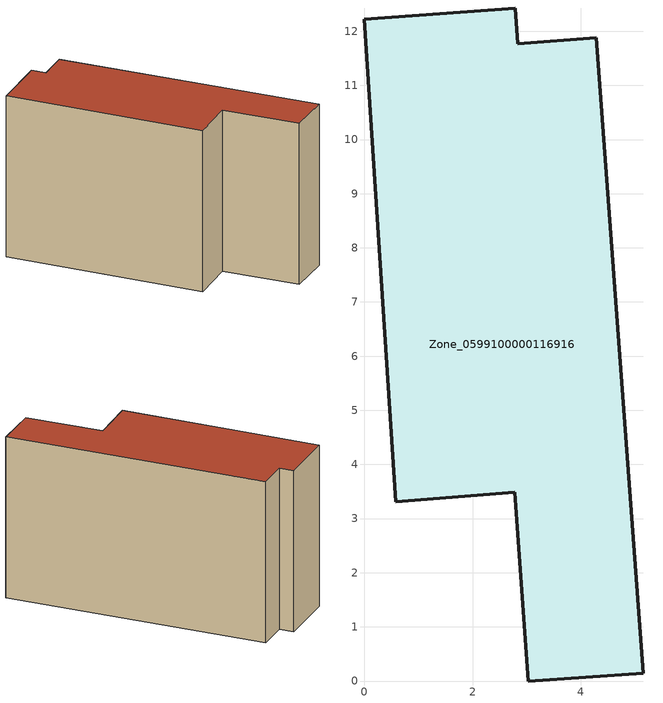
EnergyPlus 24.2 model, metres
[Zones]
Zone_0599100000116916
 floor ground (C_G): 0.58,3.31 0,12.22 2.79,12.43 2.83,11.77 4.28,11.88 5.15,0.14 3.03,0 2.78,3.49 z0
 wall outside (C_F): 2.83,11.77 2.79,12.43 0,12.22 0.58,3.31 2.78,3.49 3.03,0 5.15,0.14 4.28,11.88 2.83,11.77 z0:7.42
 roof outside (C_R): 5.15,0.14 4.28,11.88 2.83,11.77 2.79,12.43 0,12.22 0.58,3.31 2.78,3.49 3.03,0 z7.42
[BUILDING]
Pand.0599100000116916: North Axis=0; Terrain=City; Loads Convergence Tolerance Value=0.04; Temperature Convergence Tolerance Value=0.4; Solar Distribution=FullExterior; Maximum Number of Warmup Days=25; Minimum Number of Warmup Days=1
[Site:Location]
Rotterdam.The.Hague.AP_ZH_NLD Design_Conditions: Latitude=51.96; Longitude=4.45; Time Zone=1; Elevation=-4.5
[SITE:GROUNDTEMPERATURE:BUILDINGSURFACE]
18, 18, 18, 18, 18, 18, 18, 18, 18, 18, 18, 18
[MATERIAL] Thermal Absorptance=0.9; Solar Absorptance=0.7; Visible Absorptance=0.7
Name | Roughness | Thickness | Conductivity | Density | Specific Heat
G.TC.1946 | MediumSmooth | 0.15 | 1 | 540 | 1210
F.TC.1946 | Rough | 0.3 | 0.857143 | 1920 | 840
R.TC.1946 | MediumRough | 0.2 | 0.909091 | 1500 | 1000
[CONSTRUCTION]
C_G: G.TC.1946
C_F: F.TC.1946
C_R: R.TC.1946
[ZONE]
Zone_0599100000116916: Type=1; Multiplier=1; Ceiling Height=Autocalculate; Volume=Autocalculate; Floor Area=autocalculate; Part of Total Floor Area=Yes
[ZONEINFILTRATION:DESIGNFLOWRATE]
Infil_Zone_0599100000116916: Zone or ZoneList or Space or SpaceList=Zone_0599100000116916; Schedule=AlwaysOn; Design Flow Rate Calculation Method=Flow/Area; Flow Rate per Floor Area=0.003; Constant Term Coefficient=1; Temperature Term Coefficient=0; Velocity Term Coefficient=0; Velocity Squared Term Coefficient=0
[HVACTEMPLATE:ZONE:IDEALLOADSAIRSYSTEM]
Zone_0599100000116916: Maximum Heating Supply Air Temperature=50; Minimum Cooling Supply Air Temperature=13; Maximum Heating Supply Air Humidity Ratio=0.0156; Minimum Cooling Supply Air Humidity Ratio=0.0077; Heating Limit=NoLimit; Cooling Limit=NoLimit; Dehumidification Control Type=ConstantSensibleHeatRatio; Cooling Sensible Heat Ratio=0.7; Dehumidification Setpoint=60; Humidification Control Type=None; Humidification Setpoint=30; Outdoor Air Method=None; Outdoor Air Flow Rate per Person=0.00944; Outdoor Air Flow Rate per Zone Floor Area=0; Outdoor Air Flow Rate per Zone=0; Demand Controlled Ventilation Type=None; Outdoor Air Economizer Type=NoEconomizer; Heat Recovery Type=None; Sensible Heat Recovery Effectiveness=0.7; Latent Heat Recovery Effectiveness=0.65
[ZONECONTROL:THERMOSTAT]
ThermostatControl_Zone_0599100000116916: Zone or ZoneList=Zone_0599100000116916; Control Type Schedule=DualSetpointControlType; Control 1=Thermostat_Zone_0599100000116916; Temperature Difference Between Cutout And Setpoint=0
[THERMOSTATSETPOINT:DUALSETPOINT]
Thermostat_Zone_0599100000116916: Heating Setpoint Temperature Schedule=HeatingSetpoint_Zone_0599100000116916; Cooling Setpoint Temperature Schedule=CoolingSetpoint_Zone_0599100000116916
[SCHEDULE:COMPACT]
HeatingSetpoint_Zone_0599100000116916: Through: 12/31, For: AllDays, Until: 24:00, 21
CoolingSetpoint_Zone_0599100000116916: Through: 12/31, For: AllDays, Until: 24:00, 24
DualSetpointControlType: Through: 12/31, For: AllDays, Until: 24:00, 4
AlwaysOn: Through: 12/31, For: AllDays, Until: 24:00, 1
